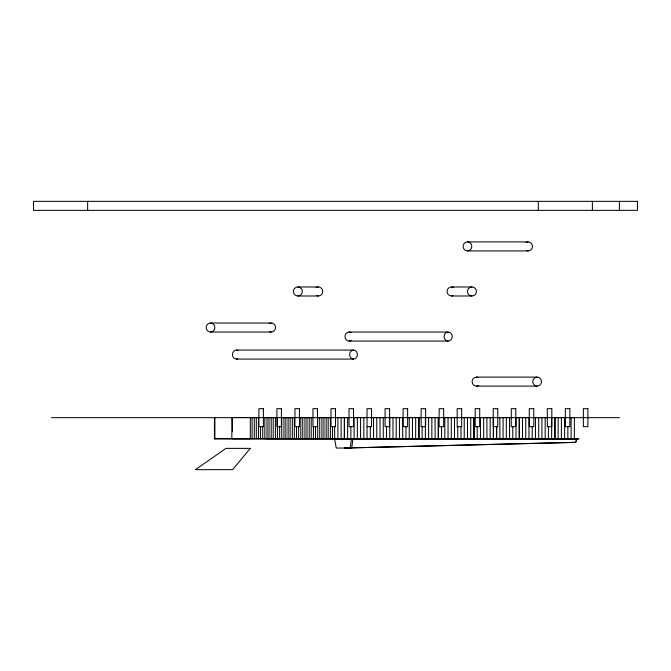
<?xml version="1.0" encoding="UTF-8"?>
<svg xmlns="http://www.w3.org/2000/svg" width="671" height="671" viewBox="0 0 671 671"><rect width="100%" height="100%" fill="white"/><g stroke="black" fill="none" stroke-linecap="round" stroke-linejoin="round"><path stroke-width="1.01" d="M350.27 448.035L351.411 438.826M351.638 447.851L575.45 442.365L576.842 439.144L575.827 442.365L344.693 448.035M344.315 448.035L349.541 447.901M467.461 241.904A4.504 4.353 -90 0 1 471.235 248.664A4.504 4.353 -90 0 1 463.695 248.664A4.504 4.353 -90 0 1 467.461 241.904L528.119 241.904M467.461 250.92L528.119 250.92M297.857 286.97A4.504 4.487 -90 0 1 301.74 293.73A4.504 4.487 -90 0 1 293.965 293.73A4.504 4.487 -90 0 1 297.857 286.97L318.28 286.97M451.524 286.97L471.948 286.97A4.504 4.487 -90 0 1 475.84 293.73A4.504 4.487 -90 0 1 468.064 293.73A4.504 4.487 -90 0 1 471.948 286.97M297.857 295.986L318.28 295.986M451.524 295.986L471.948 295.986M210.535 323.028A4.504 4.353 -90 0 1 214.301 329.788A4.504 4.353 -90 0 1 206.76 329.788A4.504 4.353 -90 0 1 210.535 323.028L271.185 323.028M210.535 332.036L271.185 332.036M349.121 332.036L448.161 332.036A4.504 4.085 -90 0 1 451.7 338.796A4.504 4.085 -90 0 1 444.63 338.796A4.504 4.085 -90 0 1 448.161 332.036M349.121 341.053L448.161 341.053M236.351 350.069L353.525 350.069A4.504 3.9 -90 0 1 356.905 356.821A4.504 3.9 -90 0 1 350.145 356.821A4.504 3.9 -90 0 1 353.525 350.069M236.351 359.077L353.525 359.077M476.477 377.102L537.135 377.102A4.504 4.353 -90 0 1 540.901 383.862A4.504 4.353 -90 0 1 533.361 383.862A4.504 4.353 -90 0 1 537.135 377.102M476.477 386.119L537.135 386.119M259.727 417.505L231.847 417.53L231.847 438.742L250.3 438.742L250.3 417.53M263.225 417.505L277.442 417.53L277.442 438.742M280.704 417.53L295.71 417.53M299.207 417.53L313.399 417.53M317.299 417.53L330.853 417.53M335.475 417.53L349.247 417.53M367.062 417.53L354.112 417.53L354.112 438.742M371.105 417.53L385.708 417.53M406.811 417.53L421.321 417.53M438.331 417.53L438.331 438.742L438.339 417.53L425.38 417.53L425.38 438.742M443.187 417.53L456.943 417.53M460.994 417.53L475.596 417.53M493.403 417.53L493.403 438.742L493.42 417.53L480.436 417.53L480.444 438.742M497.429 417.53L511.981 417.53M533.839 417.53L547.603 417.53M566.24 417.53L551.671 417.53L551.654 438.742M569.469 417.53L574.359 417.53L574.359 438.876M51.575 417.664L619.425 417.664M367.045 426.681L371.558 426.681L371.558 408.656L367.045 408.656L367.062 438.742M214.443 438.582L578.863 438.876L214.443 438.943L214.443 417.664M265.766 438.742L574.359 438.742M344.315 439.019L576.842 439.144M334.569 438.691L352.845 438.826L351.78 448.035L336.246 448.035L334.569 438.876M232.418 417.664L232.501 431.847M619.425 201.342L619.425 210.359M592.384 201.342L592.384 210.359M571.088 417.53L571.122 438.742M567.859 426.622L567.859 438.742M564.621 417.53L564.621 438.742M561.392 417.53L561.384 438.742M558.163 417.53L558.155 438.742M548.408 426.622L548.417 438.742M545.171 417.53L545.171 438.742M541.933 417.53L541.933 438.742M538.696 417.53L538.696 438.742M538.301 201.342L538.301 210.359M535.458 417.53L535.458 438.742M532.22 426.622L532.22 438.742M528.983 438.742L528.983 417.53L516.033 417.53L516.024 438.742M525.745 417.53L525.745 438.742M522.508 417.53L522.516 438.742M512.787 426.622L512.795 438.742M509.557 417.53L509.557 438.742M506.32 417.53L506.311 438.742M503.091 417.53L503.074 438.742M499.853 417.53L499.861 438.742M490.182 417.53L490.174 438.742M486.911 417.53L486.945 438.742M483.674 417.53L483.674 438.742M477.207 426.622L477.215 438.742M470.748 417.53L470.732 438.742M467.477 417.53L467.494 438.742M464.231 417.53L464.24 438.742M460.994 426.622L460.994 438.742M457.756 426.622L457.756 438.742M454.519 417.53L454.51 438.742M451.281 417.53L451.281 438.742M448.043 417.53L448.043 438.742M444.806 417.53L444.806 438.742M441.568 426.622L441.568 438.742M435.085 417.53L435.102 438.742M431.847 417.53L431.856 438.742M428.618 417.53L428.61 438.742M422.134 426.622L422.143 438.742M418.905 417.53L418.905 438.742M418.897 417.53L418.897 438.742M415.685 417.53L415.668 438.742M412.464 417.53L412.447 438.742M409.243 417.53L409.226 438.742M406.005 426.622L405.955 438.742M402.717 438.742L402.692 417.53L389.759 417.53L389.767 438.742M399.455 417.53L399.455 438.742M396.225 417.53L396.217 438.742M392.996 417.53L392.988 438.742M386.513 426.622L386.53 438.742M383.258 417.53L383.275 438.742M380.012 417.53L380.021 438.742M376.775 417.53L376.775 438.742M373.537 417.53L373.537 438.742M370.291 426.622L370.3 438.742M363.825 417.53L363.825 438.742M360.587 417.53L360.587 438.742M357.349 417.53L357.349 438.742M350.866 426.622L350.883 438.742M347.637 417.53L347.628 438.742M341.136 417.53L341.136 438.742M337.899 417.53L337.899 438.742M334.661 426.622L334.67 438.742M332.472 426.622L332.472 438.742M330.367 417.53L330.367 438.742M328.161 417.53L328.161 438.742M326.14 417.53L326.14 438.742M323.942 417.53L323.942 438.742M321.921 417.53L321.921 438.742M319.723 417.53L319.723 438.742M317.702 417.53L317.702 438.742M315.504 426.622L315.504 438.742M313.399 426.622L313.399 438.742M311.201 417.53L311.201 438.742M309.18 417.53L309.18 438.742M306.983 417.53L306.983 438.742M304.961 417.53L304.961 438.742M302.764 417.53L302.764 438.742M300.826 417.53L300.826 438.742M298.629 426.622L298.629 438.742M296.515 426.622L296.515 438.742M294.317 417.53L294.317 438.742M292.296 417.53L292.296 438.742M290.098 417.53L290.098 438.742M288.077 417.53L288.077 438.742M285.88 417.53L285.88 438.742M283.942 417.53L283.942 438.742M281.745 417.53L281.745 438.742M279.639 426.622L279.639 438.742M275.42 417.53L275.42 438.742M273.223 417.53L273.223 438.742M271.201 417.53L271.201 438.742M269.004 417.53L269.004 438.742M267.041 417.505L267.041 438.717M264.844 417.505L264.844 438.717M262.73 426.597L262.73 438.717M260.533 426.597L260.533 438.717M258.511 417.505L258.511 438.717M256.314 417.505L256.314 438.717M254.292 417.505L254.292 438.717M252.095 417.505L252.095 438.717M214.896 417.664L214.896 438.943M87.633 201.342L87.633 210.359M453.059 295.71A4.504 4.487 -90 0 1 447.054 291.088A4.504 4.487 -90 0 1 453.772 287.574M269.012 323.632A4.504 4.353 -90 0 1 275.521 327.138A4.504 4.353 -90 0 1 269.7 331.768M237.685 358.809A4.504 3.9 -90 0 1 232.468 354.179A4.504 3.9 -90 0 1 238.306 350.673M351.168 340.449A4.504 4.085 -90 0 1 345.993 339.442A4.504 4.085 -90 0 1 345.993 333.646A4.504 4.085 -90 0 1 351.168 332.64M478.658 385.515A4.504 4.353 -90 0 1 472.141 382.009A4.504 4.353 -90 0 1 477.97 377.379M525.938 242.508A4.504 4.353 -90 0 1 532.455 246.014A4.504 4.353 -90 0 1 526.626 250.644M316.033 287.574A4.504 4.487 -90 0 1 322.751 291.088A4.504 4.487 -90 0 1 316.746 295.71M250.3 448.379L232.611 469.658L195.42 469.658L225.984 448.379L250.3 448.379M637.45 201.342L33.55 201.342L33.55 210.359L637.45 210.359L637.45 201.342M263.401 408.656L258.889 408.656L258.889 426.681L263.401 426.681L263.401 408.656M281.426 408.656L276.913 408.656L276.913 426.681L281.426 426.681L281.426 408.656M299.451 408.656L294.938 408.656L294.938 426.681L299.451 426.681L299.451 408.656M317.475 408.656L312.963 408.656L312.963 426.681L317.475 426.681L317.475 408.656M335.508 408.656L330.996 408.656L330.996 426.681L335.508 426.681L335.508 408.656M353.533 408.656L349.021 408.656L349.021 426.681L353.533 426.681L353.533 408.656M389.583 408.656L385.07 408.656L385.07 426.681L389.583 426.681L389.583 408.656M407.616 408.656L403.103 408.656L403.103 426.681L407.616 426.681L407.616 408.656M425.64 408.656L421.128 408.656L421.128 426.681L425.64 426.681L425.64 408.656M443.665 408.656L439.153 408.656L439.153 426.681L443.665 426.681L443.665 408.656M461.69 408.656L457.177 408.656L457.177 426.681L461.69 426.681L461.69 408.656M479.723 408.656L475.211 408.656L475.211 426.681L479.723 426.681L479.723 408.656M497.748 408.656L493.235 408.656L493.235 426.681L497.748 426.681L497.748 408.656M515.773 408.656L511.26 408.656L511.26 426.681L515.773 426.681L515.773 408.656M533.797 408.656L529.285 408.656L529.285 426.681L533.797 426.681L533.797 408.656M551.83 408.656L547.318 408.656L547.318 426.681L551.83 426.681L551.83 408.656M569.855 408.656L565.343 408.656L565.343 426.681L569.855 426.681L569.855 408.656M587.88 408.656L583.367 408.656L583.367 426.681L587.88 426.681L587.88 408.656M554.925 438.742L554.925 417.53L554.909 438.742M519.279 438.742L519.279 417.53L519.27 438.742M496.641 438.742L496.641 426.622L496.624 438.742M473.986 438.742L473.986 417.53L473.978 438.742M344.399 438.742L344.399 417.53L344.366 438.742"/></g></svg>
